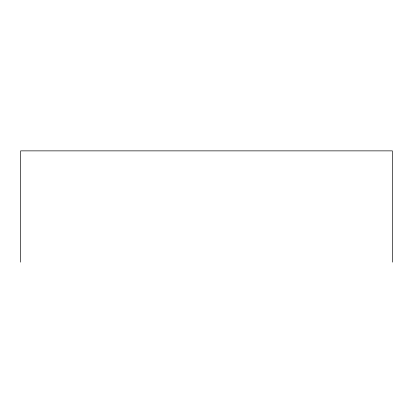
<?xml version="1.0" encoding="UTF-8"?>
<svg xmlns="http://www.w3.org/2000/svg" width="413" height="413" viewBox="0 0 413 413"><rect width="100%" height="100%" fill="white"/><g stroke="black" fill="none" stroke-linecap="round" stroke-linejoin="round"><path stroke-width="0.62" d="M392.35 262.136L392.35 150.864L20.65 150.864L20.65 262.136"/></g></svg>
